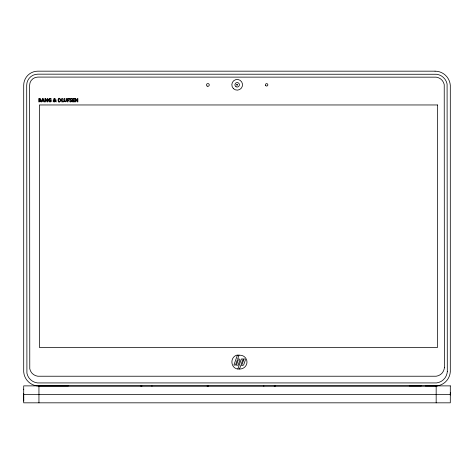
<?xml version="1.0" encoding="UTF-8"?>
<svg xmlns="http://www.w3.org/2000/svg" width="474" height="474" viewBox="0 0 474 474"><rect width="100%" height="100%" fill="white"/><g stroke="black" fill="none" stroke-linecap="round" stroke-linejoin="round"><path stroke-width="0.71" d="M23.7 397.935L23.7 397.372M23.7 389.741L23.7 389.142M23.7 400.417L23.7 393.562M23.7 401.016L23.7 399.606M237.379 355.156A20.897 20.897 0 0 0 236.514 355.216A6.814 6.814 0 0 0 232.171 359.932A8.034 8.034 0 0 0 232.61 365.235A6.488 6.488 0 0 0 236.947 368.873A15.956 15.956 0 0 0 237.812 368.973A16.057 16.057 0 0 0 239.299 369.027L239.589 369.021A16.14 16.14 0 0 0 240.472 368.973A7.24 7.24 0 0 0 245.437 366.355A6.76 6.76 0 0 0 246.379 359.316A6.92 6.92 0 0 0 240.004 355.216A21.034 21.034 0 0 0 239.133 355.156L238.843 355.15A20.974 20.974 0 0 0 237.379 355.156L233.907 365.087L235.477 365.087L237.314 359.938L238.262 359.938L236.366 365.181L238.12 365.181L239.832 360.335A1.049 1.049 0 0 0 238.837 358.96L237.67 358.96L239.014 355.156M237.812 368.973L241.414 358.966L244.584 358.966A0.835 0.835 0 0 1 245.342 360.08L243.784 364.595A1.132 1.132 0 0 1 242.706 365.353L240.845 365.353L239.512 369.027M450.3 392.614L450.3 395.032M23.7 394.356L450.3 394.356M437.407 385.883L425.314 385.883M436.169 385.883L436.169 402.829M421.345 385.883L409.252 385.883M275.204 385.883L275.204 386.227M274.25 385.883L274.25 386.227M263.834 385.883L263.834 386.227M208.056 385.883L208.056 386.227M207.896 385.883L207.896 386.227M207.576 385.883L207.576 386.227M207.179 385.883L207.179 386.227M151.958 385.883L151.958 386.227M141.856 385.883L141.856 386.227M140.908 385.883L140.908 386.227M68.434 385.883L38.21 385.883M38.945 385.883L38.945 402.829M66.105 100.488C65.72 102.929 63.208 99.848 64.588 98.503L64.031 98.503C62.331 102.953 68.333 102.905 66.668 98.503L66.105 98.503L66.105 100.488M60.506 100.204C57.911 105.056 58.018 95.298 60.506 100.204M61.093 100.15C57.188 107.083 57.028 93.419 61.093 100.15M49.006 99.937L49.148 100.938L50.084 101.454L50.682 101.318L50.682 100.518L49.977 100.518L49.977 100.044L51.245 100.044L51.245 101.649C47.838 103.593 47.524 97.075 51.133 98.61L51.133 99.19L49.954 98.953A1.138 1.138 0 0 0 49.326 99.285L49.006 99.937M56.062 100.079L55.654 101.211L56.299 101.88L55.298 101.555L54.812 101.839A1.748 1.748 0 0 1 53.989 101.922L53.42 101.685A0.83 0.83 0 0 1 53.135 101.217A0.889 0.889 0 0 1 53.165 100.737L53.888 100.038L53.686 98.793L55.097 98.651A0.664 0.664 0 0 1 55.322 99.019L54.605 100.085L55.452 100.707A1.623 1.623 0 0 0 55.588 100.079L56.062 100.079M41.048 100.909L40.527 101.726L38.761 101.88L38.761 98.503L40.272 98.556L40.894 99.273A0.794 0.794 0 0 1 40.539 99.955L41.048 100.909M71.888 101.003L71.503 101.726L70.62 101.934A2.725 2.725 0 0 1 69.909 101.827L69.725 101.169L70.904 101.442L71.296 101.015L69.725 99.374A0.782 0.782 0 0 1 69.956 98.799L71.74 98.568L71.74 99.119L71.414 98.965A1.517 1.517 0 0 0 70.75 98.936L70.359 99.552L71.734 100.524A0.806 0.806 0 0 1 71.888 101.003M236.65 84.662C237.32 86.76 238.28 83.181 236.65 84.662M444.387 367.682L444.233 368.802A9.362 9.362 0 0 1 436.222 376.226L37.784 376.226A9.362 9.362 0 0 1 29.773 368.802L29.613 85.302A8.218 8.218 0 0 1 37.831 77.084L436.222 77.167A9.362 9.362 0 0 1 444.233 84.591L444.387 367.682M447.302 371.687L447.095 373.18A12.283 12.283 0 0 1 436.584 382.927L37.422 382.927A12.283 12.283 0 0 1 26.905 373.18L26.698 85.302A11.133 11.133 0 0 1 37.831 74.169L436.584 74.27A12.283 12.283 0 0 1 447.095 84.011L447.302 371.687M53.692 100.784L53.835 101.371L54.474 101.501A1.067 1.067 0 0 0 55.014 101.246L54.155 100.328L53.692 100.784M40.308 99.386L39.318 99.913L39.318 98.953L40.308 99.386M54.842 99.214L54.344 99.813L54.036 99.25L54.474 98.835L54.842 99.214M40.456 100.891L39.318 101.43L39.318 100.364L40.456 100.891M42.861 99.007L42.346 100.565L43.383 100.565L42.867 99.007M42.204 101.021L41.908 101.88L41.297 101.88L42.565 98.503L43.193 98.503L44.449 101.88L43.833 101.88L43.531 101.021L42.204 101.021M243.66 359.873L242.078 364.459L241.094 364.459L242.789 359.873L243.66 359.873M435.055 71.171L37.831 71.171A14.131 14.131 0 0 0 23.7 85.302L23.7 371.894A15.287 15.287 0 0 0 38.945 386.026L435.055 386.026A15.287 15.287 0 0 0 450.3 371.894L450.3 85.302A15.287 15.287 0 0 0 435.055 71.171M45.563 98.503L44.912 98.503L44.912 101.88L45.451 101.88L45.451 99.202L47.163 101.88L47.773 101.88L47.773 98.503L47.234 98.503L47.258 101.134L45.563 98.503M62.272 98.503L61.715 98.503L61.715 101.88L63.581 101.88L63.581 101.406L62.272 101.406L62.272 98.503M69.281 98.503L67.456 98.503L67.456 101.88L68.019 101.88L68.019 100.464L69.18 100.464L69.18 99.996L68.019 99.996L68.019 98.977L69.281 98.977L69.281 98.503M74.323 98.503L72.504 98.503L72.504 101.88L74.4 101.88L74.4 101.406L73.067 101.406L73.067 100.405L74.228 100.405L74.228 99.937L73.067 99.937L73.067 98.977L74.323 98.977L74.323 98.503M75.65 98.503L74.999 98.503L74.999 101.88L75.544 101.88L75.538 99.202L77.25 101.88L77.86 101.88L77.86 98.503L77.321 98.503L77.345 101.134L75.65 98.503M437.502 104.961L39.401 104.961L39.401 347.448L437.502 347.448L437.502 104.961M450.3 385.883L23.7 385.883L23.7 402.829L450.3 402.829L450.3 385.883M233.392 88.585A5.356 5.356 0 0 0 242.35 86.185A5.356 5.356 0 0 0 235.791 79.632A5.356 5.356 0 0 0 233.392 88.585M207.191 86.132A1.381 1.381 0 0 0 209.265 84.935A1.381 1.381 0 0 0 207.191 83.738A1.381 1.381 0 0 0 207.191 86.132M265.784 85.693A1.209 1.209 0 0 0 267.804 85.148A1.209 1.209 0 0 0 266.329 83.667A1.209 1.209 0 0 0 265.784 85.693M236.058 86.748A2.246 2.246 0 0 0 239.423 84.805A2.246 2.246 0 0 0 236.058 82.855A2.246 2.246 0 0 0 236.058 86.748"/></g></svg>
